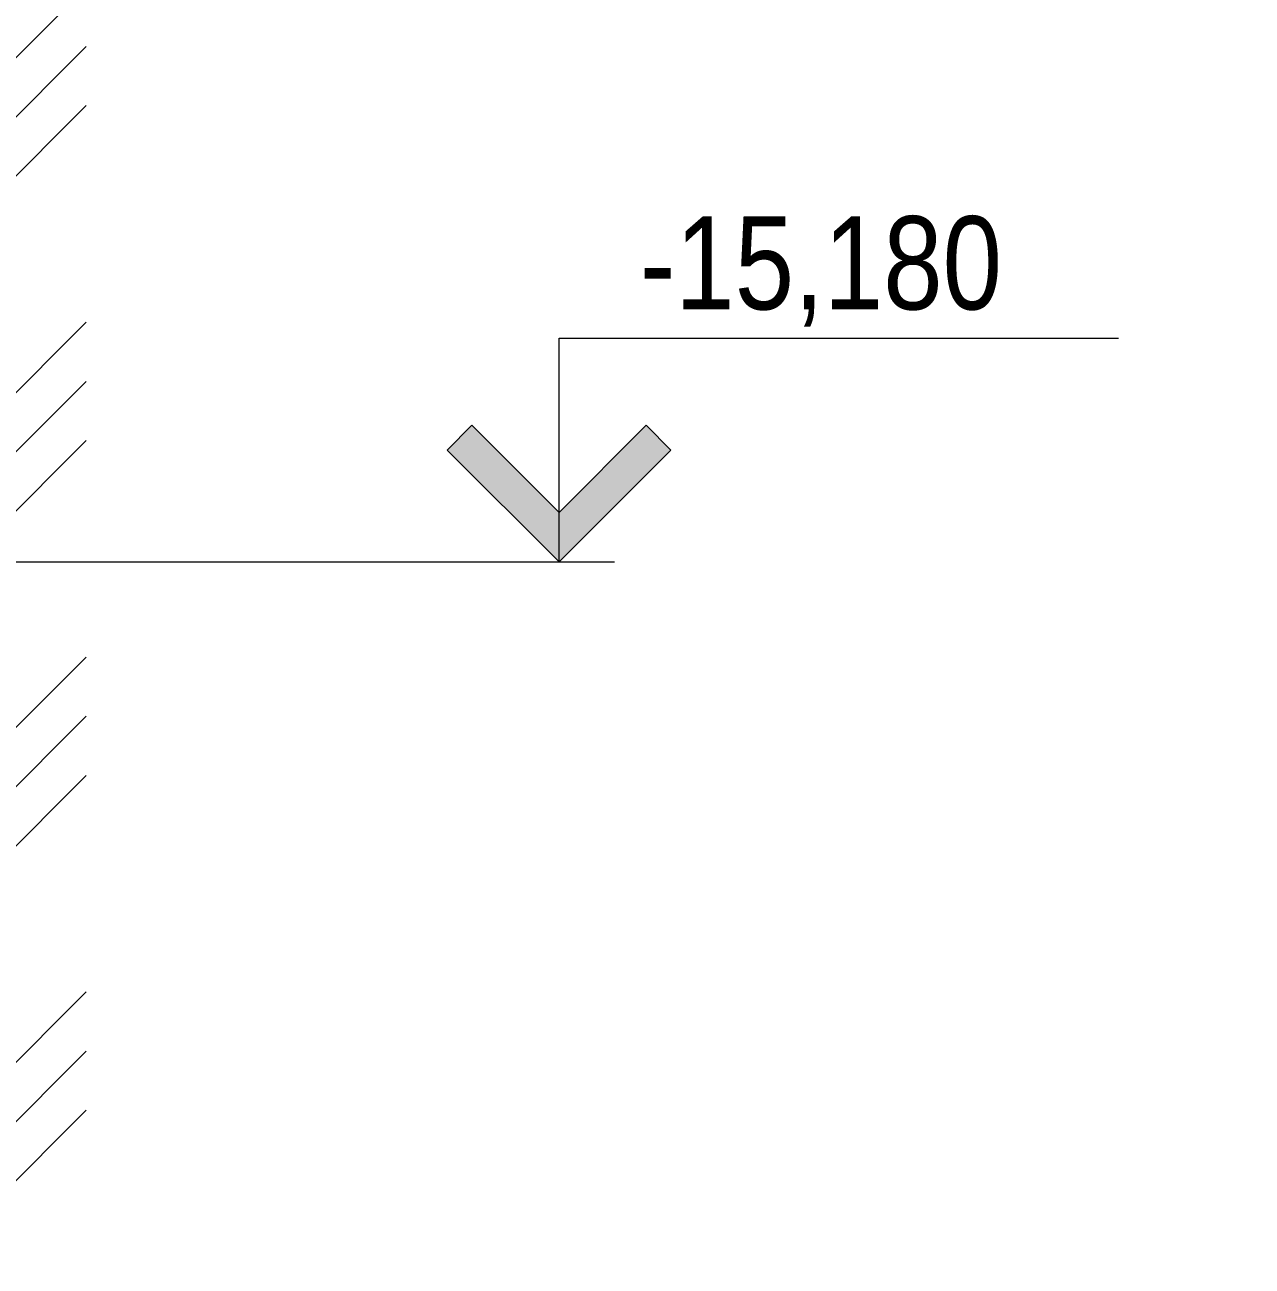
# Model space of a CAD drawing. Header units: millimetres. Extents: x -39507 to 33074, y -24219 to 30962.
# Drawn here: x 26387 to 32969, y -18957 to -12299 of the extents above; entities that cross this region are included whole.
import ezdxf

# ---------------------------------------------------------------- set-up
doc = ezdxf.new("R2010")
doc.units = ezdxf.units.MM
doc.layers.add('Высотные отметки', color=7, linetype='Continuous', lineweight=9)
doc.layers.add('Элементы узлов-2', color=7, linetype='Continuous', lineweight=9, true_color=0x585858)
doc.styles.add('Arial Narrow', font='ARIALN.TTF', dxfattribs={"height": 500})

# ---------------------------------------------------------------- blocks, each defined once
blk = doc.blocks.new('Высотные отметки - Высотная отметка - Стрелка-4455449-Разрез 2-2')
at = {"layer": 'Высотные отметки'}
blk.add_hatch(color=256, dxfattribs=at).paths.add_polyline_path([(-36565.6, -5267.2), (-36098.4, -5734.3), (-35631.2, -5267.2), (-35498.4, -5400), (-36098.4, -6000), (-36698.4, -5400)], flags=0)
for p, q in [((-36098.4, -4800), (-39098.4, -4800)), ((-36098.4, -6000), (-36098.4, -4800)), ((-36565.6, -5267.2), (-36698.4, -5400)), ((-36098.4, -5734.3), (-36565.6, -5267.2)), ((-35631.2, -5267.2), (-36098.4, -5734.3)), ((-35498.4, -5400), (-35631.2, -5267.2)), ((-36698.4, -5400), (-36098.4, -6000)), ((-36098.4, -6000), (-35498.4, -5400)), ((-35002.8, -6000), (-36395.1, -6000))]:
    blk.add_line(p, q, dxfattribs=at)

msp = doc.modelspace()

# ---------------------------------------------------------------- hatches: boundary and pattern name
at = {"layer": 'Элементы узлов-2'}
h = msp.add_hatch(dxfattribs=at)
h.set_pattern_fill('FP_17', color=256, style=0, pattern_type=2)
h.set_pattern_definition([(45, (-2885.9, 6475), (-898.026, 898.026), []), (45, (-2568.4, 6475), (0, 1796.05), []), (45, (-3203.4, 6475), (0, 1796.05), [])])
h.paths.add_polyline_path([(-3216.3, -18956.9), (26717.1, -18956.9), (26717.1, -9850), (28417.1, -7620), (32968.6, -7620), (32968.6, -6500), (25717.1, -6400), (25717.1, -17400), (-31682.9, -17400), (-31682.9, -6700), (-39507, -6700), (-39507, -7700), (-35182.9, -7700), (-32682.9, -10600), (-32682.9, -18956.9), (-12289, -18956.9)], flags=0)

# ---------------------------------------------------------------- linework, layer by layer
at = {"layer": 'Высотные отметки'}
msp.add_line((26009.3, -15180), (29251.9, -15180), dxfattribs=at)

# ---------------------------------------------------------------- block references
at = {"layer": 'Высотные отметки', "extrusion": (0, 0, -1)}
msp.add_blockref('Высотные отметки - Высотная отметка - Стрелка-4455449-Разрез 2-2', (6846.5, -9180), dxfattribs=at)

# ---------------------------------------------------------------- texts
at = {"layer": 'Высотные отметки', "insert": (29684.7, -13325.7), "char_height": 500, "width": 2321.116, "attachment_point": 1, "line_spacing_factor": 0.974696, "style": 'Arial Narrow'}
msp.add_mtext('-15,180', dxfattribs=at)

doc.saveas('drawing.dxf')
